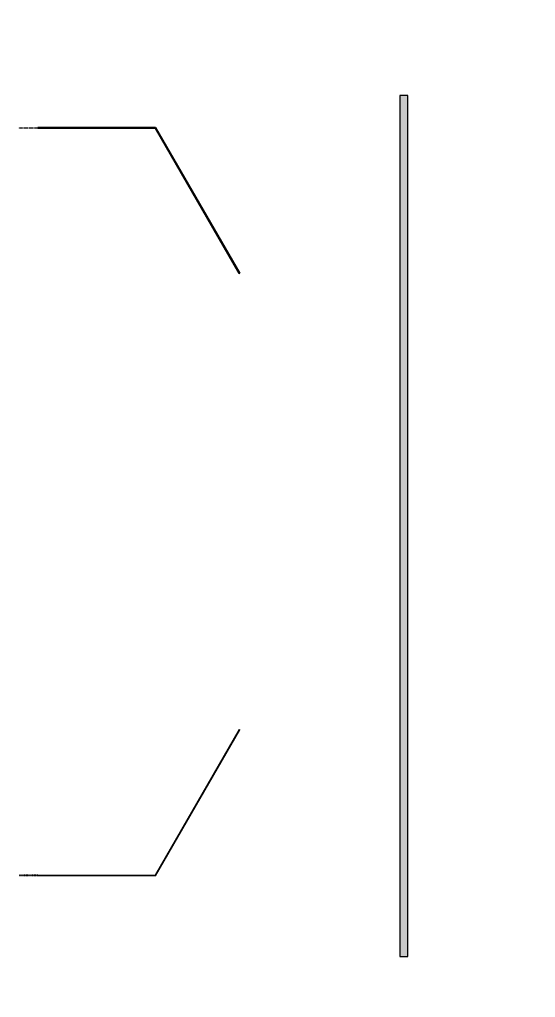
# Model space of a CAD drawing. Header units: inches. Extents: x 0 to 114300, y 0 to 114300.
# Drawn here: x 81356 to 87943, y 29040 to 41532 of the extents above; entities that cross this region are included whole.
import ezdxf

# ---------------------------------------------------------------- set-up
doc = ezdxf.new("R2010")
doc.units = ezdxf.units.IN
doc.header["$MEASUREMENT"] = 0

msp = doc.modelspace()

# ---------------------------------------------------------------- hatches: boundary and pattern name
h = msp.add_hatch()
h.set_pattern_fill('ANSI31', color=256, scale=100)
h.set_pattern_definition([(45, (-3636.992, -6350), (-8.8388348, 8.8388348), [])])
h.paths.add_polyline_path([(114300, 0), (0, 0), (0, 114300), (114300, 114300)])
edge = h.paths.add_edge_path(flags=16)
edge.add_arc((57150, 57150), 50800, 288.3584, 529.7953, ccw=False)
edge.add_line((73150, 8935), (41150, 8935))
edge.add_arc((57150, 57150), 50800, 190.2047, 251.6416, ccw=False)
edge.add_arc((57150, 57150), 50800, 169.7953, 190.2047, ccw=False)
h = msp.add_hatch(color=256)
h.dxf.hatch_style = 1
h.paths.add_polyline_path([(86239, 53635), (86139, 53635), (86139, 42635), (86239, 42635)])
h.paths.add_polyline_path([(29381, 41973), (84381, 41973), (84381, 41873), (29381, 41873)])
h.paths.add_polyline_path([(86313, 40561), (86213, 40561), (86213, 29561), (86313, 29561)])
h.paths.add_polyline_path([(27466, 53635), (27366, 53635), (27366, 42635), (27466, 42635)])
h.paths.add_polyline_path([(27540, 40561), (27440, 40561), (27440, 29561), (27540, 29561)])
h.paths.add_polyline_path([(27540, 27482), (27440, 27482), (27440, 16482), (27540, 16482)])
h.paths.add_polyline_path([(29455, 28899), (84455, 28899), (84455, 28799), (29455, 28799)])
h.paths.add_polyline_path([(86313, 27482), (86213, 27482), (86213, 16482), (86313, 16482)])
h.paths.add_polyline_path([(29455, 15820), (84455, 15820), (84455, 15720), (29455, 15720)])

# ---------------------------------------------------------------- linework, layer by layer
for p, q in [((84169, 38290), (84160, 38285)), ((84160, 32461), (84169, 32457)), ((81585, 30600), (81585, 30597)), ((81588, 30600), (81585, 30600)), ((81585, 30597), (81588, 30597)), ((81588, 30603), (83088, 30603)), ((81588, 30603), (81588, 30600)), ((81588, 30593), (81588, 30597)), ((83094, 30593), (81588, 30593))]:
    msp.add_line(p, q)
for points in [[(86313, 40561), (86213, 40561), (86213, 29561), (86313, 29561)], [(81357, 40146), (81357, 40149), (81360, 40149), (81360, 40146)], [(81361, 40146), (81361, 40149), (81364, 40149), (81364, 40146)], [(81365, 40146), (81365, 40149), (81368, 40149), (81368, 40146)], [(81369, 40146), (81369, 40149), (81372, 40149), (81372, 40146)], [(81373, 40146), (81373, 40149), (81376, 40149), (81376, 40146)], [(81377, 40146), (81377, 40149), (81380, 40149), (81380, 40146)], [(81381, 40146), (81381, 40149), (81384, 40149), (81384, 40146)], [(81385, 40146), (81385, 40149), (81388, 40149), (81388, 40146)], [(81389, 40146), (81389, 40149), (81392, 40149), (81392, 40146)], [(81393, 40146), (81393, 40149), (81396, 40149), (81396, 40146)], [(81397, 40146), (81397, 40149), (81400, 40149), (81400, 40146)], [(81401, 40146), (81401, 40149), (81404, 40149), (81404, 40146)], [(81405, 40146), (81405, 40149), (81408, 40149), (81408, 40146)], [(81409, 40146), (81409, 40149), (81412, 40149), (81412, 40146)], [(81413, 40146), (81413, 40149), (81416, 40149), (81416, 40146)], [(81417, 40146), (81417, 40149), (81420, 40149), (81420, 40146)], [(81421, 40146), (81421, 40149), (81424, 40149), (81424, 40146)], [(81425, 40146), (81425, 40149), (81428, 40149), (81428, 40146)], [(81429, 40146), (81429, 40149), (81432, 40149), (81432, 40146)], [(81433, 40146), (81433, 40149), (81436, 40149), (81436, 40146)], [(81437, 40146), (81437, 40149), (81440, 40149), (81440, 40146)], [(81441, 40146), (81441, 40149), (81444, 40149), (81444, 40146)], [(81445, 40146), (81445, 40149), (81448, 40149), (81448, 40146)], [(81449, 40146), (81449, 40149), (81452, 40149), (81452, 40146)], [(81453, 40146), (81453, 40149), (81456, 40149), (81456, 40146)], [(81457, 40146), (81457, 40149), (81460, 40149), (81460, 40146)], [(81461, 40146), (81461, 40149), (81464, 40149), (81464, 40146)], [(81465, 40146), (81465, 40149), (81468, 40149), (81468, 40146)], [(81469, 40146), (81469, 40149), (81472, 40149), (81472, 40146)], [(81473, 40146), (81473, 40149), (81476, 40149), (81476, 40146)], [(81477, 40146), (81477, 40149), (81480, 40149), (81480, 40146)], [(81481, 40146), (81481, 40149), (81484, 40149), (81484, 40146)], [(81485, 40146), (81485, 40149), (81488, 40149), (81488, 40146)], [(81489, 40146), (81489, 40149), (81492, 40149), (81492, 40146)], [(81493, 40146), (81493, 40149), (81496, 40149), (81496, 40146)], [(81497, 40146), (81497, 40149), (81500, 40149), (81500, 40146)], [(81501, 40146), (81501, 40149), (81504, 40149), (81504, 40146)], [(81505, 40146), (81505, 40149), (81508, 40149), (81508, 40146)], [(81509, 40146), (81509, 40149), (81512, 40149), (81512, 40146)], [(81513, 40146), (81513, 40149), (81516, 40149), (81516, 40146)], [(81517, 40146), (81517, 40149), (81520, 40149), (81520, 40146)], [(81521, 40146), (81521, 40149), (81524, 40149), (81524, 40146)], [(81525, 40146), (81525, 40149), (81528, 40149), (81528, 40146)], [(81529, 40146), (81529, 40149), (81532, 40149), (81532, 40146)], [(81533, 40146), (81533, 40149), (81536, 40149), (81536, 40146)], [(81537, 40146), (81537, 40149), (81540, 40149), (81540, 40146)], [(81541, 40146), (81541, 40149), (81544, 40149), (81544, 40146)], [(81545, 40146), (81545, 40149), (81548, 40149), (81548, 40146)], [(81549, 40146), (81549, 40149), (81552, 40149), (81552, 40146)], [(81553, 40146), (81553, 40149), (81556, 40149), (81556, 40146)], [(81557, 40146), (81557, 40149), (81560, 40149), (81560, 40146)], [(81561, 40146), (81561, 40149), (81564, 40149), (81564, 40146)], [(81565, 40146), (81565, 40149), (81568, 40149), (81568, 40146)], [(81569, 40146), (81569, 40149), (81572, 40149), (81572, 40146)], [(81573, 40146), (81573, 40149), (81576, 40149), (81576, 40146)], [(81577, 40146), (81577, 40149), (81580, 40149), (81580, 40146)], [(81581, 40146), (81581, 40149), (81584, 40149), (81584, 40146)], [(81357, 30600), (81357, 30597), (81360, 30597), (81360, 30600)], [(81363, 30600), (81363, 30597), (81366, 30597), (81366, 30600)], [(81369, 30600), (81369, 30597), (81372, 30597), (81372, 30600)], [(81375, 30600), (81375, 30597), (81378, 30597), (81378, 30600)], [(81381, 30600), (81381, 30597), (81384, 30597), (81384, 30600)], [(81387, 30600), (81387, 30597), (81390, 30597), (81390, 30600)], [(81393, 30600), (81393, 30597), (81396, 30597), (81396, 30600)], [(81399, 30600), (81399, 30597), (81402, 30597), (81402, 30600)], [(81405, 30600), (81405, 30597), (81408, 30597), (81408, 30600)], [(81411, 30600), (81411, 30597), (81414, 30597), (81414, 30600)], [(81417, 30600), (81417, 30597), (81420, 30597), (81420, 30600)], [(81423, 30600), (81423, 30597), (81426, 30597), (81426, 30600)], [(81429, 30600), (81429, 30597), (81432, 30597), (81432, 30600)], [(81435, 30600), (81435, 30597), (81438, 30597), (81438, 30600)], [(81441, 30600), (81441, 30597), (81444, 30597), (81444, 30600)], [(81447, 30600), (81447, 30597), (81450, 30597), (81450, 30600)], [(81453, 30600), (81453, 30597), (81456, 30597), (81456, 30600)], [(81459, 30600), (81459, 30597), (81462, 30597), (81462, 30600)], [(81465, 30600), (81465, 30597), (81468, 30597), (81468, 30600)], [(81471, 30600), (81471, 30597), (81474, 30597), (81474, 30600)], [(81477, 30600), (81477, 30597), (81480, 30597), (81480, 30600)], [(81483, 30600), (81483, 30597), (81486, 30597), (81486, 30600)], [(81489, 30600), (81489, 30597), (81492, 30597), (81492, 30600)], [(81495, 30600), (81495, 30597), (81498, 30597), (81498, 30600)], [(81501, 30600), (81501, 30597), (81504, 30597), (81504, 30600)], [(81507, 30600), (81507, 30597), (81510, 30597), (81510, 30600)], [(81513, 30600), (81513, 30597), (81516, 30597), (81516, 30600)], [(81519, 30600), (81519, 30597), (81522, 30597), (81522, 30600)], [(81525, 30600), (81525, 30597), (81528, 30597), (81528, 30600)], [(81531, 30600), (81531, 30597), (81534, 30597), (81534, 30600)], [(81537, 30600), (81537, 30597), (81540, 30597), (81540, 30600)], [(81543, 30600), (81543, 30597), (81546, 30597), (81546, 30600)], [(81549, 30600), (81549, 30597), (81552, 30597), (81552, 30600)], [(81555, 30600), (81555, 30597), (81558, 30597), (81558, 30600)], [(81561, 30600), (81561, 30597), (81564, 30597), (81564, 30600)], [(81567, 30600), (81567, 30597), (81570, 30597), (81570, 30600)], [(81573, 30600), (81573, 30597), (81576, 30597), (81576, 30600)], [(81579, 30600), (81579, 30597), (81582, 30597), (81582, 30600)]]:
    msp.add_lwpolyline(points, close=True)
for points in [[(81588, 40146), (81585, 40146), (81585, 40149), (81588, 40149)], [(83094, 40153), (81588, 40153), (81588, 40149)], [(81588, 40146), (81588, 40143), (83088, 40143)], [(84160, 38285), (83088, 40143)], [(83094, 40153), (84169, 38290)], [(84160, 32461), (83088, 30603)], [(83094, 30593), (84169, 32457)]]:
    msp.add_lwpolyline(points)

doc.saveas('drawing.dxf')
